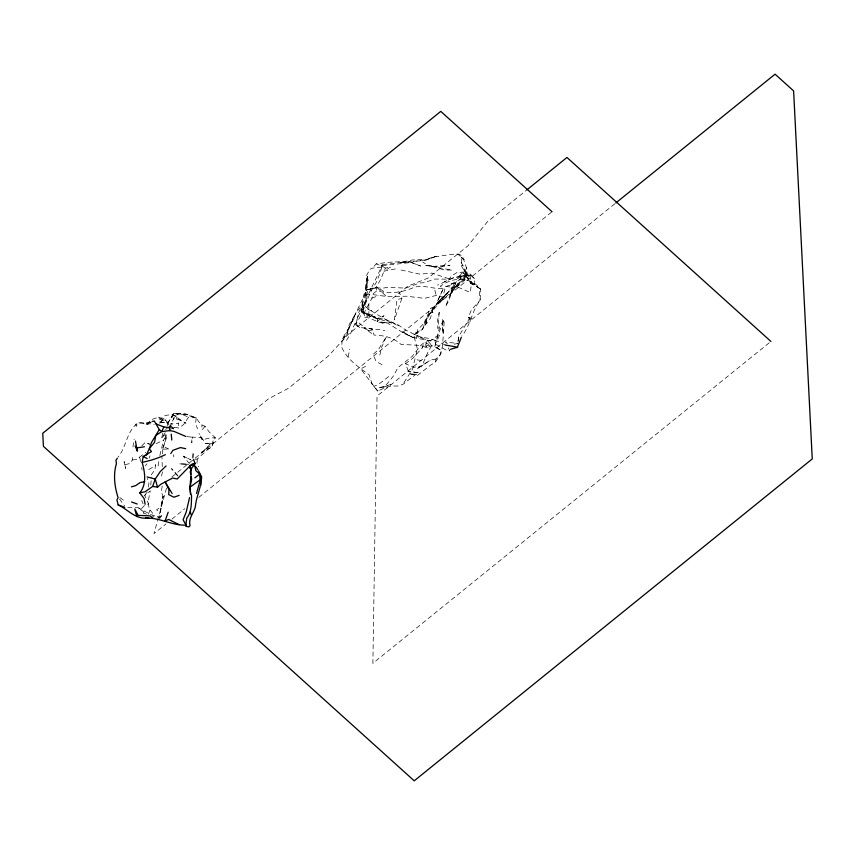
<?xml version="1.0" encoding="UTF-8"?>
<svg xmlns="http://www.w3.org/2000/svg" width="855" height="855" viewBox="0 0 855 855"><rect width="100%" height="100%" fill="white"/><g stroke="black" fill="none" stroke-linecap="round" stroke-linejoin="round"><path stroke-width="0.64" stroke-dasharray="4.28 3.21" d="M359.709 327.497L355.124 324.708L355.135 323.126L359.709 327.497L372.267 328.908L374.02 335.064C383.617 335.342 393.781 337.543 400.92 344.362L420.671 345.463L427.051 347.793L431.722 345.548L440.207 349.866L440.817 353.874L435.067 362.702L430.813 364.978L417.582 375.334L410.721 374.052L408.38 371.273L405.527 363.685L412.954 358.16L422.06 347.996L424.283 342.46L431.722 345.548L427.928 352.1L422.017 365.812L417.432 368.452L416.727 370.087M124.424 464.831L124.146 461.561L125.696 468.476L124.424 464.831L130.078 463.474L132.429 459.905L132.461 457.19M187.085 436.616L191.862 437.151L191.787 442.837L192.599 437.14L200.668 437.504L202.336 439.844L208.983 438.134L215.257 437.696L211.698 447.08L208.535 448.896L197.249 459.017L193.401 459.466M162.493 453.855C162.055 446.695 166.949 440.624 166.116 433.592L161.681 437.867L165.079 438.198L166.116 433.592M193.016 458.43L193.177 452.103L192.706 458.708M445.231 345.046L436.969 340.953L430.172 340.856L412.602 337.383L403.795 333.29L387.251 322.869C379.128 324.462 372.705 317.942 364.914 317.248L363.856 313.347L371.936 298.224L372.983 293.821L376.948 290.764C389.111 294.462 402.299 292.485 413.777 287.483C423.62 284.01 433.464 289.77 443.456 288.253L437.226 301.762L443.456 288.253L440.261 286.286C452.99 276.913 470.207 275.973 480.638 289.193L480.147 300.126C471.768 311.028 470.603 325.402 461.764 336.165M381.565 267.113L372.32 268.16L370.033 269.293L366.816 274.915C367.041 292.239 366.154 310.418 355.124 324.708M170.615 428.131L170.861 423.343L175.724 415.808C182.019 410.09 189.639 415.936 196.18 417.785L198.755 421.761L201.866 424.871L205.072 426.292L209.251 432.032L215.257 437.696L212.831 441.319L211.698 447.08L201.417 452.487L206.931 448.02L210.383 443.574L213.365 443.2L205.628 443.456L198.969 433.453M480.638 289.193L474.108 284.587L474.482 278.58L469.801 273.632L453.642 277.683L444.215 281.851M162.183 486.185L161.253 491.967L163.081 496.189L159.586 517.286L152.286 516.035M197.249 459.017L196.992 462.95L198.723 466.819M383.724 291.416L377.45 287.483L366.816 289.845L362.392 304.455L355.904 313.112L349.31 327.38L342.342 338.527L341.615 346.98C346.799 359.239 358.598 367.287 369.146 374.8L372.128 384.248L377.75 391.12L384.729 387.796L391.259 386L397.628 386.033L402.823 384.451L416.107 374.169L417.582 375.334M151.25 474.846L154.969 469.598L155.845 461.444M440.207 349.866L434.864 346.393L439.812 326.236L444.322 319.588L442.623 344.993L440.817 353.874L436.061 358.982L435.067 362.702M189.372 415.84L196.18 417.785L195.571 423.802L197.537 428.825M458.152 341.145L458.665 336.539L470.571 316.553M451.258 291.918L450.158 295.98L455.726 283.176L451.258 291.918L445.508 306.688L449.463 299.496L451.258 291.918L451.087 284.063L455.726 283.176L439.855 302.328L463.934 280.697L467.215 275.321L461.294 265.82L461.711 257.74L458.195 254.106C449.602 253.924 441.469 256.425 432.844 256.789C426.784 260.486 419.891 260.604 413.083 261.384L424.956 260.508L437.258 255.934L427.575 259.322L412.003 260.006L404.907 261.48L388.587 262.293L376.189 263.864L372.32 268.16M458.002 341.476L458.665 336.539M461.155 262.346L465.099 269.624L465.729 274.989L463.934 279.254C448.073 290.166 435.89 303.568 425.224 319.813L424.294 326.268L422.616 329.047L416.748 333.717L415.626 332.99L414.504 338.217L417.39 348.947L412.538 369.039L402.823 384.451M158.1 465.943L159.126 459.413M132.953 446.994L134.203 439.075M159.821 455.501L163.572 440.133L165.079 438.198M148.246 486.976L148.93 483.267L147.391 478.458M150.779 485.031L151.388 477.143M377.13 321.448L377.632 318.926L384.077 315.709L377.13 321.448L387.251 322.869M348.167 356.952L349.727 349.075M416.075 338.441L416.503 336.453L430.172 340.856L440.069 333.899L436.969 340.953L429.424 338.398L420.778 337.116L413.991 334.134L406.168 330.308L398.505 325.178L383.403 318.37L368.601 309.179L363.706 305.149L367.148 298.651L357.614 317.472L356.065 323.682L358.662 312.695L362.616 304.327L361.238 311.167L362.969 298.245L368.11 279.767L366.282 285.848L367.479 276.261L366.816 274.915M161.52 476.032L162.621 471.297M379.834 355.167L381.715 347.162L386.417 336.539L378.263 349.802L373.101 354.398L376.082 361.409L381.993 364.647M465.099 269.624L460.182 278.837L453.428 284.362L445.444 286.5L442.922 297.177L436.242 295.435L424.475 298.363L406.681 296.225L386.268 296.407L371.733 294.462L364.925 294.975M342.342 338.527L346.702 335.246L349.3 324.355L355.904 313.112M416.748 333.717L417.86 329.175C429.231 320.507 431.647 304.861 444.173 296.835L435.644 304.979M167.174 425.918L168.371 421.312M162.878 433.122L161.681 437.867L165.25 432.577M434.864 346.393L437.931 334.914L444.322 319.588M166.511 488.184L153.996 533.616L165.934 523.955M464.425 259.557L463.538 259.631L458.195 254.106L462.448 255.859C464.468 263.393 470.816 273.814 463.934 280.697L466.584 274.038L465.975 270.8L466.413 277.565L466.584 274.038L467.215 275.321L465.868 277.33L464.607 269.475L467.215 275.321M166.34 437.824L162.899 448.277L163.23 446.257L170.476 449.944M346.702 335.246L349.31 327.38L348.819 328.352C354.333 315.121 361.141 302.991 366.816 289.845L377.45 287.483L366.816 289.845M401.882 298.47L394.326 319.962L397.03 299.528L401.882 298.47L398.964 291.598M149.155 458.152L150.02 455.886M381.063 265.809L382.58 264.548C375.527 280.023 367.607 295.039 361.067 310.835L363.557 313.999L395.544 324.334C385.039 317.28 371.081 318.626 361.067 310.835L363.14 308.965L371.284 290.807L375.976 282.909L379.898 273.707L382.58 264.548C392.83 263.725 402.62 261.448 412.805 262.186L409.235 261.651L399.36 262.4L408.551 262.774L381.063 265.809L376.189 263.864M470.507 321.266L468.455 317.205L471.34 309.98L480.147 300.126L479.217 290.347M365.641 366.335L360.714 368.868L377.75 391.12L379.716 387.55L383.735 387.144L387.988 382.88L393.311 376.115L398.002 367.543L412.228 356.375L420.671 345.463L424.283 342.46L427.051 347.793L426.399 342.887L427.97 339.136L428.761 341.968L431.722 345.548L427.457 345.58L422.06 347.996M148.364 514.197L150.085 510.029C146.942 504.183 148.962 496.969 150.33 490.856L144.687 495.44L148.514 503.852L144.025 505.946L140.53 509.644L138.67 507.956L133.433 507.101L127.149 507.763M355.135 323.126L350.261 334.187L346.532 340.365M395.234 268.93L383.906 271.163L390.756 267.027L385.413 268.096L380.56 279.51L376.093 287.504L376.948 290.764M343.112 339.969L349.31 327.38M159.596 423.193L164.299 417.945L159.596 423.193L162.354 422.21L167.879 423.118L172.218 415.851L174.976 415.487L180.865 420.286L185.984 423.204L178.096 419.217L173.138 414.461L165.325 415.402L159.864 419.26L158.538 417.176L151.068 419.752L146.494 424.775L142.753 423.375L138.008 422.894C126.551 430.856 126.604 446.919 118.011 457.19M171.171 417.903L173.725 413.489L188.079 414.814L173.725 413.489L172.742 416.364L173.629 419.912M348.819 328.352L354.269 317.857M376.093 287.504L381.961 288.359L387.155 287.398L405.74 288.071L419.666 283.005L424.935 282.631L434.212 279.061L450.179 279.147L454.454 277.49L459.028 277.159L459.744 272.489L462.491 272.093L464.607 275.834L465.419 274.519L470.966 275.652L474.482 278.58M173.309 413.756L167.879 423.118L157.363 421.536M159.254 519.167L161.424 515.864L160.345 510.873L163.081 496.189L160.783 507.197L156.529 509.794L159.885 512.637M196.18 417.785L188.528 417.208L183.59 424.625L178.759 428.002L174.73 427.297L170.861 423.343L178.513 423.717L178.759 428.002M415.626 332.99L422.616 329.047L430.086 308.548L435.462 306.133L429.285 314.512L424.294 326.268L430.46 318.146L432.716 310.109L432.096 311.808L443.895 296.674L448.18 292.57L442.73 296.877L436.2 304.466M144.687 495.44L147.327 491.914M145.35 465.868L146.996 463.795M201.417 452.487L206.354 448.576L210.383 443.574L205.628 443.456M205.072 426.292L202.047 429.862L201.866 424.871M463.934 279.254L451.942 290.914L458.804 282.909L451.942 290.914L457.201 286.254L465.729 274.989L465.868 277.33M141.834 445.818L144.923 442.698L149.753 444.194L144.923 442.698M464.607 275.834L466.766 273.696L466.274 267.316M206.354 448.576L206.931 448.02M165.624 429.638L168.072 427.329M132.429 459.905L136.244 459.616L145.66 452.498M171.919 476.93L268.449 398.868L288.616 388.17L328.427 355.99L348.049 334.497L407.75 286.211L428.056 278.067L467.856 245.877L487.361 221.84L527.161 189.65M171.908 519.124L184.84 508.672M198.777 497.396L552.02 211.73M614.863 203.746L377.044 396.068L372.887 663.309L770.911 341.423M161.424 515.864L159.586 517.286L150.79 514.614L138.67 507.956M388.726 376.542L378.701 384.258L373.528 386.503M436.061 358.982L430.118 360.19L422.017 365.812L413.564 367.383L405.527 363.685M156.123 443.692L163.572 440.133M417.432 368.452L430.118 360.19M456.998 272.531L451.526 275.919L448.373 280.141L437.471 285.164M148.749 469.566L155.439 465.676M451.087 284.063L460.61 279.329L465.419 274.519L462.491 272.093L459.028 277.159L465.644 275.075L470.966 275.652L469.801 273.632L469.844 275.631L467.471 277.586L471.03 283.604L478.148 287.451L469.684 281.167L467.471 277.586L473.488 284.245L479.773 288.637M170.551 429.317L174.73 427.297M457.329 278.698L463.784 275.631L469.844 275.631L459.498 276.721L463.784 275.631M359.068 323.019L368.313 330.629L372.267 328.908L363.963 327.903L374.02 335.064M461.294 265.82L462.972 265.114M371.936 298.224L378.947 295.402M377.632 318.926L368.954 315.719L364.914 317.248L363.418 311.872L361.986 310.194L361.067 310.835L367.03 313.881L372.149 315.11L375.441 317.312L363.418 311.872L363.856 313.347M383.735 387.144L390.97 384.494L379.716 387.55M146.494 424.775L149.646 423.727L154.221 424.347M151.121 422.146L146.568 423.62L143.245 423.343M150.127 422.594L146.568 423.62L150.95 422.434M430.022 313.219L433.079 312.364M412.602 337.383L401.818 331.473L412.602 337.383L416.503 336.453M454.24 344.191L457.885 343.443L445.177 342.032L448.319 344.405M368.313 330.629L377.344 329.261L384.846 330.575M176.066 413.884L180.052 413.435L188.528 417.208M381.907 322.998L391.056 322.207M432.854 266.386L450.029 265.242L439.481 266.867L432.854 266.386L424.315 265.125L432.854 266.386L428.291 265.381L422.701 262.122M150.769 422.199L138.008 422.894L136.127 426.474L135.87 424.037M163.177 449.164L168.05 449.003M191.862 437.151L192.599 437.14M410.721 374.052L416.107 374.169M445.444 286.5L454.454 287.398M396.624 324.932L398.505 325.178M416.962 359.827L424.358 360.938M401.102 270.02L419.762 274.102L431.839 273.108L450.179 279.147M159.864 419.26L165.443 420.713L169.418 425.427M158.538 417.176L164.908 419.495L174.26 429.296M474.108 284.587L471.03 283.604L469.801 273.632M178.096 419.217L180.865 420.286M371.786 310.91L362.691 307.202L363.706 305.149L363.557 313.999M381.629 265.798L385.413 268.096M457.97 287.152L470.261 292.496L471.276 285.164L469.684 281.167M435.665 344.362L445.487 349.738L449.922 350.935L448.138 347.59M413.991 334.134L422.306 337.789L420.778 337.116M468.455 317.205L471.362 318.53M183.227 456.175L190.836 459.776L183.227 456.175L189.308 463.496M146.44 514.261L143.245 512.722L144.752 513.983M140.53 509.644L146.237 513.502M119.914 497.589L124.007 500.506M170.209 426.367L174.046 429.402M177.733 475.925L171.47 468.572L177.947 475.786M377.312 287.718L386.268 296.407M461.711 257.74L463.538 259.631M150.085 510.029L152.756 513.395M119.518 498.978L124.509 505.765M363.418 311.872L364.112 313.219M202.336 439.844L200.027 435.142L200.668 437.504M425.224 319.813L426.891 323.457M466.766 273.696L467.236 274.765M164.908 419.495L165.443 420.713M141.716 500.517L143.095 503.777M370.418 288.712L371.284 290.807M175.724 415.808L178.513 423.717M173.17 454.71L173.907 456.848M434.842 290.24L436.242 295.435M139.686 457.233L141.171 463.859M141.716 467.546L142.08 470.015M162.258 466.616L161.969 457.372M368.815 304.027L368.954 315.719M439.203 312.406L437.974 328.566L437.568 320.422L439.203 312.406M367.479 276.261C365.79 283.294 368.954 290.615 366.09 297.444L365.609 283.454L367.479 276.261M451.376 270.095L444.482 270.009L430.193 265.884L451.376 270.095M184.103 463.987L179.037 463.859L188.837 464.351L184.103 463.987M418.373 372.769L408.38 371.273L418.373 372.769M420.521 266.001L409.235 261.651L420.521 266.001M442.783 325.499L442.291 318.776L442.965 333.717L442.783 325.499"/><path stroke-width="1.28" d="M193.529 459.648L195.047 463.314L190.109 465.751C193.134 475.808 187.673 486.035 191.552 495.793C191.338 503.21 191.777 512.102 186.753 518.087L185.727 526.21L188.87 526.915L190.067 525.622C188.057 518.461 193.818 513.171 195.357 506.769C196.19 496.434 201.481 487.094 201.588 476.695L198.552 470.87M145.115 504.268L144.068 498.486L139.782 492.875C146.836 484.347 144.955 472.227 142.154 462.341L143.213 456.431L151.463 451.59L149.304 448.715L151.453 442.569L159.287 429.563L154.274 421.002L152.201 421.451M189.554 497.567L186.23 511.974L183.098 519.797L186.048 525.13C172.657 525.654 160.719 518.183 147.573 518.034C135.347 519.605 128.004 509.42 118.15 504.931L116.943 499.876L118.086 497.642C114.645 486.826 113.042 474.536 116.43 463.699L115.949 460.257L117.327 458.205M190.441 494.308L190.077 487.104L191.68 479.121L191.199 476.684M196.5 493.463L200.423 479.602L200.305 476.716L201.588 476.695M146.258 455.234L149.304 448.715L154.563 442.259L155.845 435.473L161.787 431.572L169.675 430.61L169.418 426.741L169.675 430.61L174.089 431.422L185.888 436.488M139.782 492.875L145.083 491.753L152.66 486.431L155.236 479.035L160.291 471.533L166.062 465.964M168.2 512.241L165.015 521.026L168.681 519.445L179.123 524.639M461.315 337.383L457.179 347.654M169.108 427.628L163.839 426.976L161.787 431.572L159.287 429.563M170.786 453.599L172.86 450.339L180.448 447.571L185.695 448.683M138.104 515.383L136.811 516.623L134.801 509.014L138.104 515.383L150.074 515.854L152.799 518.034M190.109 465.751L177.209 478.982L172.635 478.052L160.826 484.229L157.544 487.179L152.66 486.431M527.161 189.65L566.961 157.459L770.911 341.423M615.857 202.934L775.068 74.182L793.611 90.908L812.25 458.932L414.226 780.818L43.413 446.331L42.75 433.271L440.774 111.374L552.02 211.73M194.822 477.87L199.717 474.151L195.827 470.603L194.513 464.874L195.047 463.314L191.723 464.308M190.077 487.104L200.423 479.602L199.717 474.151M165.357 454.657C157.983 458.344 150.202 460.663 142.154 462.341M179.165 495.366L173.939 497.236L168.692 494.575L168.98 489.755L165.133 481.814L172.101 493.517M450.414 349.321L457.714 347.183L445.231 345.046M131.456 486.858L135.646 485.629L140.167 482.541L144.677 481.718M135.475 441.116L136.715 447.945L144.431 446.77M190.751 464.938L194.513 464.874L191.915 467.76L190.238 471.8L190.718 474.236M145.542 517.745L148.802 518.248M147.06 476.94L155.236 479.035L157.544 487.179M124.745 507.293L118.15 504.931M131.552 502.003L137.195 504.001M156.294 424.005L163.839 426.976M143.213 456.431L147.167 458.547M195.859 466.873L197.879 469.865M135.165 446.043L137.377 451.141L136.715 447.945M190.344 512.006L191.242 515.084M189.628 466.103L189.863 468.38M171.235 434.158L171.802 440.015M200.508 481.525L200.701 485.458"/></g></svg>
